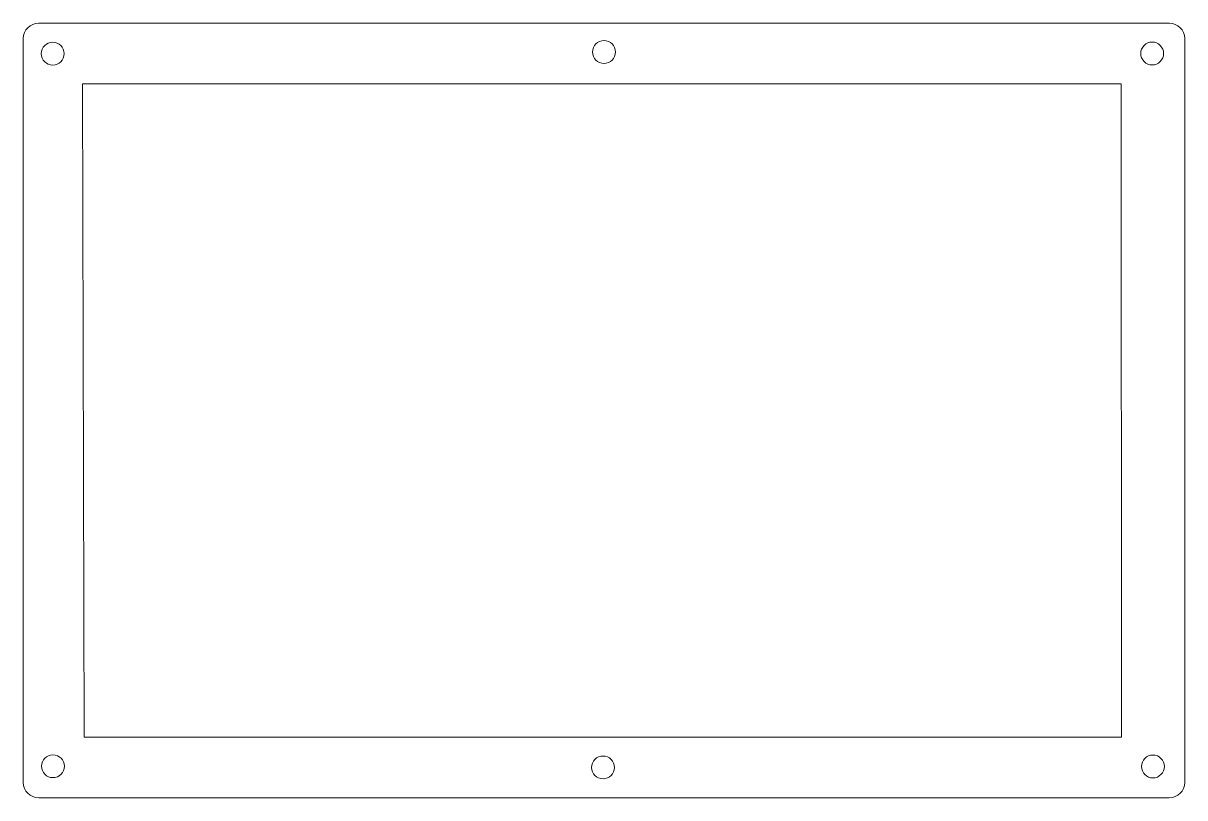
# Model space of a CAD drawing. Header units: inches. Extents: x -0.5 to 11.5, y 4.5 to 12.5.
import ezdxf

# ---------------------------------------------------------------- set-up
doc = ezdxf.new("R2010")
doc.units = ezdxf.units.IN
doc.header["$MEASUREMENT"] = 0
doc.layers.add('BackPanel', color=7, linetype='Continuous')

msp = doc.modelspace()

# ---------------------------------------------------------------- linework, layer by layer
at = {"layer": 'BackPanel', "lineweight": 0}
for points in [[(0.111, 11.875), (10.842, 11.875)], [(0.131, 5.125), (0.111, 11.875)], [(10.842, 11.875), (10.847, 5.125)], [(10.847, 5.125), (0.131, 5.125)]]:
    msp.add_lwpolyline(points, dxfattribs=at)
for points, knots in [([(11.5, 4.657), (11.5, 4.57), (11.428, 4.5), (11.34, 4.5), (11.34, 4.5), (-0.34, 4.5), (-0.34, 4.5), (-0.428, 4.5), (-0.5, 4.57), (-0.5, 4.657), (-0.5, 4.657), (-0.5, 12.343), (-0.5, 12.343), (-0.5, 12.43), (-0.428, 12.5), (-0.34, 12.5), (-0.34, 12.5), (11.34, 12.5), (11.34, 12.5), (11.428, 12.5), (11.5, 12.43), (11.5, 12.343), (11.5, 12.343), (11.5, 4.657), (11.5, 4.657)], [0, 0, 0, 0, 1, 1, 1, 2, 2, 2, 3, 3, 3, 4, 4, 4, 5, 5, 5, 6, 6, 6, 7, 7, 7, 8, 8, 8, 8]), ([(-0.077, 12.186), (-0.077, 12.121), (-0.13, 12.068), (-0.195, 12.068), (-0.26, 12.068), (-0.313, 12.121), (-0.313, 12.186), (-0.313, 12.251), (-0.26, 12.304), (-0.195, 12.304), (-0.13, 12.304), (-0.077, 12.251), (-0.077, 12.186)], [0, 0, 0, 0, 1, 1, 1, 2, 2, 2, 3, 3, 3, 4, 4, 4, 4]), ([(5.618, 12.203), (5.618, 12.138), (5.565, 12.085), (5.5, 12.085), (5.435, 12.085), (5.382, 12.138), (5.382, 12.203), (5.382, 12.268), (5.435, 12.321), (5.5, 12.321), (5.565, 12.321), (5.618, 12.268), (5.618, 12.203)], [0, 0, 0, 0, 1, 1, 1, 2, 2, 2, 3, 3, 3, 4, 4, 4, 4]), ([(11.281, 12.188), (11.281, 12.122), (11.228, 12.069), (11.163, 12.069), (11.098, 12.069), (11.045, 12.122), (11.045, 12.188), (11.045, 12.253), (11.098, 12.306), (11.163, 12.306), (11.228, 12.306), (11.281, 12.253), (11.281, 12.188)], [0, 0, 0, 0, 1, 1, 1, 2, 2, 2, 3, 3, 3, 4, 4, 4, 4]), ([(-0.075, 4.826), (-0.075, 4.761), (-0.128, 4.708), (-0.193, 4.708), (-0.258, 4.708), (-0.311, 4.761), (-0.311, 4.826), (-0.311, 4.891), (-0.258, 4.944), (-0.193, 4.944), (-0.128, 4.944), (-0.075, 4.891), (-0.075, 4.826)], [0, 0, 0, 0, 1, 1, 1, 2, 2, 2, 3, 3, 3, 4, 4, 4, 4]), ([(5.608, 4.813), (5.608, 4.748), (5.555, 4.695), (5.49, 4.695), (5.425, 4.695), (5.372, 4.748), (5.372, 4.813), (5.372, 4.878), (5.425, 4.931), (5.49, 4.931), (5.555, 4.931), (5.608, 4.878), (5.608, 4.813)], [0, 0, 0, 0, 1, 1, 1, 2, 2, 2, 3, 3, 3, 4, 4, 4, 4]), ([(11.289, 4.823), (11.289, 4.758), (11.236, 4.705), (11.171, 4.705), (11.106, 4.705), (11.053, 4.758), (11.053, 4.823), (11.053, 4.889), (11.106, 4.941), (11.171, 4.941), (11.236, 4.941), (11.289, 4.889), (11.289, 4.823)], [0, 0, 0, 0, 1, 1, 1, 2, 2, 2, 3, 3, 3, 4, 4, 4, 4])]:
    msp.add_open_spline(points, degree=3, knots=knots, dxfattribs=at)

doc.saveas('drawing.dxf')
